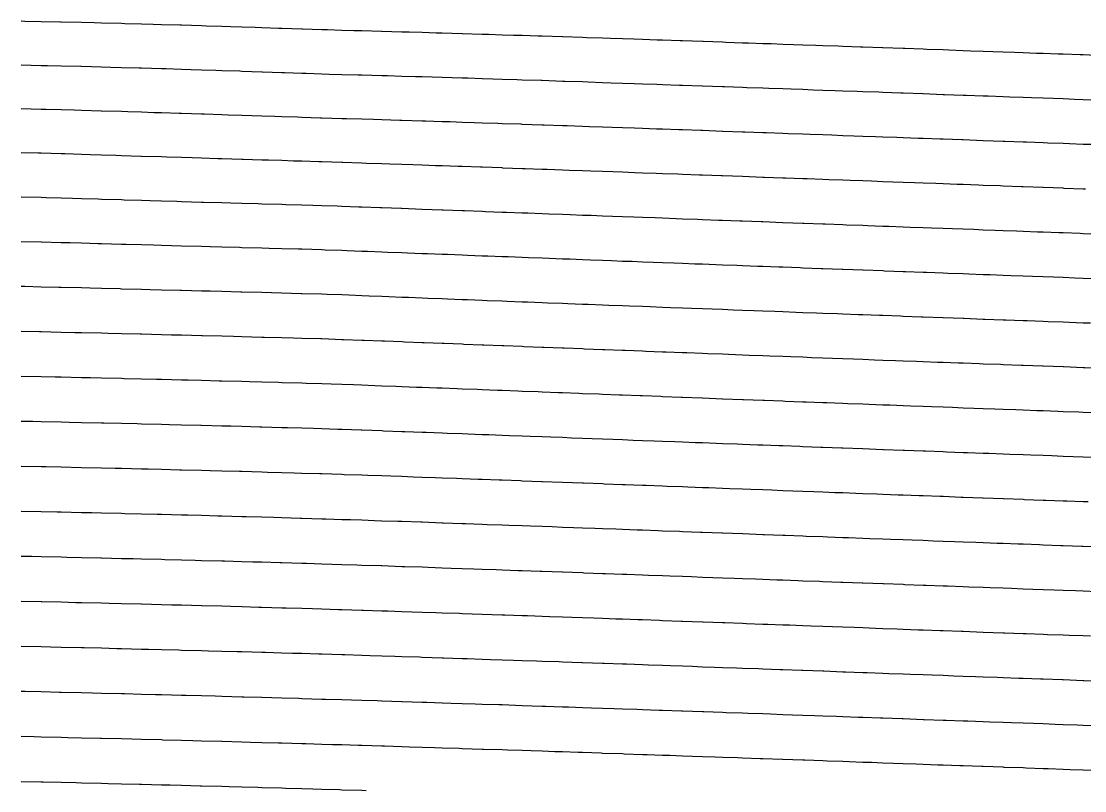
# Model space of a CAD drawing. Header units: metres. Extents: x 228 to 3387, y 40 to 163.
# Drawn here: x 228 to 395.8, y 40 to 161.4 of the extents above; entities that cross this region are included whole.
import ezdxf

# ---------------------------------------------------------------- set-up
doc = ezdxf.new("R2010")
doc.units = ezdxf.units.M
for name, color, linetype in [('Contour_Level_10', 7, 'Continuous'), ('Contour_Level_11', 7, 'Continuous'), ('Contour_Level_12', 7, 'Continuous'), ('Contour_Level_13', 7, 'Continuous'), ('Contour_Level_14', 7, 'Continuous'), ('Contour_Level_15', 7, 'Continuous'), ('Contour_Level_16', 7, 'Continuous'), ('Contour_Level_17', 7, 'Continuous'), ('Contour_Level_18', 7, 'Continuous'), ('Contour_Level_19', 7, 'Continuous'), ('Contour_Level_20', 7, 'Continuous'), ('Contour_Level_21', 7, 'Continuous'), ('Contour_Level_22', 7, 'Continuous'), ('Contour_Level_23', 7, 'Continuous'), ('Contour_Level_24', 7, 'Continuous'), ('Contour_Level_25', 7, 'Continuous'), ('Contour_Level_8', 7, 'Continuous'), ('Contour_Level_9', 7, 'Continuous')]:
    doc.layers.add(name, color=color, linetype=linetype)

msp = doc.modelspace()

# ---------------------------------------------------------------- linework, layer by layer
at = {"layer": 'Contour_Level_10'}
msp.add_lwpolyline([(396.75, 141.95), (395.57, 141.99), (393.37, 142.07), (392.41, 142.1), (389.98, 142.19), (389.25, 142.22), (386.59, 142.32), (386.09, 142.33), (383.19, 142.44), (382.93, 142.45), (379.79, 142.56), (379.76, 142.56), (376.6, 142.68), (376.39, 142.68), (373.44, 142.79), (372.99, 142.81), (370.28, 142.91), (369.58, 142.93), (367.12, 143.02), (366.17, 143.05), (363.96, 143.13), (362.76, 143.18), (360.79, 143.25), (359.34, 143.3), (357.63, 143.36), (355.91, 143.42), (354.47, 143.48), (352.48, 143.55), (351.31, 143.59), (349.04, 143.67), (348.15, 143.7), (345.6, 143.79), (344.99, 143.81), (342.15, 143.92), (341.82, 143.93), (338.69, 144.04), (338.66, 144.04), (335.5, 144.15), (335.22, 144.16), (332.34, 144.26), (331.75, 144.29), (329.18, 144.38), (328.25, 144.41), (326.01, 144.49), (324.75, 144.53), (322.85, 144.6), (321.22, 144.65), (319.69, 144.71), (317.68, 144.78), (316.53, 144.82), (314.11, 144.9), (313.37, 144.93), (310.52, 145.02), (310.21, 145.03), (307.04, 145.14), (306.89, 145.15), (303.88, 145.25), (303.21, 145.27), (300.72, 145.35), (299.47, 145.39), (297.56, 145.46), (295.66, 145.52), (294.4, 145.56), (291.77, 145.64), (291.24, 145.66), (288.07, 145.75), (287.75, 145.76), (284.91, 145.85), (283.58, 145.89), (281.75, 145.94), (279.31, 146.01), (278.59, 146.03), (275.43, 146.13), (275.23, 146.13), (272.26, 146.23), (271.59, 146.26), (269.1, 146.34), (268.02, 146.38), (265.94, 146.45), (264.39, 146.5), (262.78, 146.56), (260.67, 146.62), (259.62, 146.66), (256.85, 146.75), (256.46, 146.76), (253.29, 146.86), (252.93, 146.87), (250.13, 146.96), (248.92, 146.99), (246.97, 147.05), (244.82, 147.12), (243.81, 147.15), (240.65, 147.24), (240.63, 147.24), (237.49, 147.33), (236.32, 147.36), (234.32, 147.42), (231.87, 147.49), (231.16, 147.51), (228, 147.59)], dxfattribs=at)
at = {"layer": 'Contour_Level_11'}
msp.add_lwpolyline([(395.91, 134.93), (395.57, 134.94), (392.54, 135.05), (392.41, 135.06), (389.25, 135.17), (389.17, 135.17), (386.09, 135.29), (385.8, 135.3), (382.93, 135.4), (382.43, 135.42), (379.76, 135.52), (379.05, 135.54), (376.6, 135.63), (375.68, 135.67), (373.44, 135.75), (372.3, 135.79), (370.28, 135.86), (368.92, 135.91), (367.12, 135.98), (365.54, 136.04), (363.96, 136.09), (362.16, 136.16), (360.79, 136.21), (358.77, 136.28), (357.63, 136.32), (355.39, 136.41), (354.47, 136.44), (352, 136.53), (351.31, 136.55), (348.6, 136.65), (348.15, 136.67), (345.21, 136.77), (344.99, 136.78), (341.82, 136.9), (341.81, 136.9), (338.66, 137.01), (338.41, 137.02), (335.5, 137.13), (335, 137.14), (332.34, 137.24), (331.59, 137.27), (329.18, 137.35), (328.17, 137.39), (326.01, 137.47), (324.75, 137.51), (322.85, 137.58), (321.31, 137.64), (319.69, 137.69), (317.88, 137.76), (316.53, 137.81), (314.43, 137.88), (313.37, 137.92), (310.96, 138.01), (310.21, 138.03), (307.49, 138.13), (307.04, 138.14), (304, 138.25), (303.88, 138.26), (300.72, 138.37), (300.48, 138.38), (297.56, 138.48), (296.94, 138.5), (294.4, 138.59), (293.37, 138.62), (291.24, 138.69), (289.77, 138.74), (288.07, 138.8), (286.13, 138.87), (284.91, 138.91), (282.45, 138.99), (281.75, 139.01), (278.74, 139.11), (278.59, 139.12), (275.43, 139.22), (274.93, 139.24), (272.26, 139.32), (270.96, 139.36), (269.1, 139.42), (266.99, 139.48), (265.94, 139.52), (263.01, 139.61), (262.78, 139.61), (259.62, 139.71), (259.01, 139.73), (256.46, 139.81), (254.99, 139.85), (253.29, 139.9), (250.96, 139.98), (250.13, 140), (246.97, 140.1), (246.94, 140.1), (243.81, 140.19), (242.92, 140.22), (240.65, 140.29), (238.91, 140.35), (237.49, 140.39), (234.89, 140.47), (234.32, 140.49), (231.16, 140.58), (230.74, 140.59), (228, 140.66)], dxfattribs=at)
at = {"layer": 'Contour_Level_12'}
msp.add_lwpolyline([(398.41, 127.79), (395.57, 127.89), (395.06, 127.91), (392.41, 128.01), (391.71, 128.03), (389.25, 128.12), (388.36, 128.16), (386.09, 128.24), (385.01, 128.28), (382.93, 128.36), (381.65, 128.4), (379.76, 128.47), (378.3, 128.53), (376.6, 128.59), (374.95, 128.65), (373.44, 128.7), (371.59, 128.77), (370.28, 128.82), (368.24, 128.89), (367.12, 128.94), (364.88, 129.02), (363.96, 129.05), (361.53, 129.14), (360.79, 129.17), (358.17, 129.26), (357.63, 129.28), (354.82, 129.39), (354.47, 129.4), (351.47, 129.51), (351.31, 129.52), (348.15, 129.63), (348.11, 129.63), (344.99, 129.75), (344.76, 129.76), (341.82, 129.86), (341.4, 129.88), (338.66, 129.98), (338.05, 130), (335.5, 130.1), (334.69, 130.13), (332.34, 130.21), (331.34, 130.25), (329.18, 130.33), (327.99, 130.37), (326.01, 130.44), (324.64, 130.5), (322.85, 130.56), (321.29, 130.62), (319.69, 130.68), (317.94, 130.74), (316.53, 130.79), (314.6, 130.86), (313.37, 130.91), (311.25, 130.99), (310.21, 131.03), (307.91, 131.11), (307.04, 131.14), (304.58, 131.23), (303.88, 131.26), (301.24, 131.36), (300.72, 131.38), (297.91, 131.48), (297.56, 131.49), (294.59, 131.6), (294.4, 131.61), (291.27, 131.73), (291.24, 131.73), (288.07, 131.85), (287.95, 131.85), (284.91, 131.96), (284.63, 131.97), (281.75, 132.08), (281.27, 132.1), (278.59, 132.19), (277.82, 132.22), (275.43, 132.3), (274, 132.34), (272.26, 132.39), (269.75, 132.47), (269.1, 132.48), (265.94, 132.57), (265.39, 132.59), (262.78, 132.66), (261.04, 132.71), (259.62, 132.75), (256.75, 132.83), (256.46, 132.84), (253.29, 132.94), (252.52, 132.96), (250.13, 133.03), (248.34, 133.08), (246.97, 133.12), (244.22, 133.2), (243.81, 133.22), (240.65, 133.31), (240.14, 133.33), (237.49, 133.41), (236.08, 133.45), (234.32, 133.5), (231.93, 133.57), (231.16, 133.6), (228, 133.68)], dxfattribs=at)
at = {"layer": 'Contour_Level_13'}
msp.add_lwpolyline([(397.55, 120.77), (395.57, 120.84), (394.21, 120.89), (392.41, 120.96), (390.87, 121.02), (389.25, 121.07), (387.53, 121.14), (386.09, 121.19), (384.2, 121.26), (382.93, 121.31), (380.86, 121.38), (379.76, 121.42), (377.52, 121.51), (376.6, 121.54), (374.19, 121.63), (373.44, 121.66), (370.85, 121.75), (370.28, 121.77), (367.52, 121.88), (367.12, 121.89), (364.18, 122), (363.96, 122.01), (360.85, 122.12), (360.79, 122.13), (357.63, 122.24), (357.52, 122.25), (354.47, 122.36), (354.19, 122.37), (351.31, 122.48), (350.87, 122.49), (348.15, 122.59), (347.54, 122.62), (344.99, 122.71), (344.22, 122.74), (341.82, 122.83), (340.91, 122.86), (338.66, 122.95), (337.59, 122.98), (335.5, 123.06), (334.28, 123.11), (332.34, 123.18), (330.98, 123.23), (329.18, 123.3), (327.68, 123.35), (326.01, 123.42), (324.39, 123.48), (322.85, 123.53), (321.1, 123.6), (319.69, 123.65), (317.82, 123.72), (316.53, 123.77), (314.56, 123.85), (313.37, 123.89), (311.3, 123.97), (310.21, 124.01), (308.05, 124.09), (307.04, 124.13), (304.82, 124.22), (303.88, 124.25), (301.61, 124.34), (300.72, 124.37), (298.41, 124.46), (297.56, 124.5), (295.23, 124.59), (294.4, 124.62), (292.07, 124.71), (291.24, 124.74), (288.93, 124.83), (288.07, 124.87), (285.79, 124.95), (284.91, 124.99), (282.63, 125.08), (281.75, 125.11), (279.42, 125.2), (278.59, 125.23), (275.95, 125.32), (275.43, 125.34), (272.26, 125.43), (271.74, 125.45), (269.1, 125.52), (267.11, 125.57), (265.94, 125.6), (262.78, 125.68), (262.44, 125.69), (259.62, 125.77), (257.83, 125.82), (256.46, 125.85), (253.3, 125.94), (253.29, 125.94), (250.13, 126.03), (248.86, 126.06), (246.97, 126.12), (244.48, 126.19), (243.81, 126.21), (240.65, 126.29), (240.13, 126.31), (237.49, 126.38), (235.74, 126.43), (234.32, 126.47), (231.19, 126.56), (231.16, 126.56), (228, 126.63)], dxfattribs=at)
at = {"layer": 'Contour_Level_14'}
msp.add_lwpolyline([(396.68, 113.75), (395.57, 113.79), (393.35, 113.87), (392.41, 113.91), (390.02, 114), (389.25, 114.03), (386.69, 114.12), (386.09, 114.14), (383.36, 114.24), (382.93, 114.26), (380.03, 114.37), (379.76, 114.38), (376.71, 114.49), (376.6, 114.49), (373.44, 114.61), (373.39, 114.61), (370.28, 114.73), (370.06, 114.74), (367.12, 114.85), (366.74, 114.86), (363.96, 114.96), (363.43, 114.98), (360.79, 115.08), (360.11, 115.11), (357.63, 115.2), (356.8, 115.23), (354.47, 115.31), (353.49, 115.35), (351.31, 115.43), (350.19, 115.47), (348.15, 115.55), (346.89, 115.6), (344.99, 115.67), (343.59, 115.72), (341.82, 115.79), (340.3, 115.84), (338.66, 115.91), (337.01, 115.97), (335.5, 116.02), (333.73, 116.09), (332.34, 116.14), (330.46, 116.21), (329.18, 116.26), (327.2, 116.34), (326.01, 116.38), (323.94, 116.46), (322.85, 116.5), (320.7, 116.58), (319.69, 116.62), (317.47, 116.71), (316.53, 116.74), (314.25, 116.83), (313.37, 116.86), (311.04, 116.95), (310.21, 116.98), (307.85, 117.08), (307.04, 117.11), (304.68, 117.2), (303.88, 117.23), (301.52, 117.32), (300.72, 117.35), (298.39, 117.44), (297.56, 117.48), (295.27, 117.57), (294.4, 117.6), (292.17, 117.69), (291.24, 117.73), (289.08, 117.81), (288.07, 117.85), (285.99, 117.94), (284.91, 117.98), (282.88, 118.06), (281.75, 118.1), (279.69, 118.18), (278.59, 118.23), (276.26, 118.31), (275.43, 118.34), (272.26, 118.43), (272.15, 118.43), (269.1, 118.51), (267.46, 118.55), (265.94, 118.59), (262.78, 118.67), (262.65, 118.68), (259.62, 118.75), (257.83, 118.8), (256.46, 118.83), (253.29, 118.92), (253.06, 118.92), (250.13, 119), (248.34, 119.05), (246.97, 119.08), (243.81, 119.16), (243.63, 119.17), (240.65, 119.25), (238.86, 119.29), (237.49, 119.33), (234.32, 119.41), (233.93, 119.41), (231.16, 119.48), (228.58, 119.54), (228, 119.55)], dxfattribs=at)
at = {"layer": 'Contour_Level_15'}
msp.add_lwpolyline([(398.74, 106.62), (395.79, 106.73), (395.57, 106.74), (392.46, 106.86), (392.41, 106.86), (389.25, 106.97), (389.14, 106.98), (386.09, 107.09), (385.82, 107.1), (382.93, 107.21), (382.49, 107.23), (379.76, 107.33), (379.17, 107.35), (376.6, 107.44), (375.86, 107.47), (373.44, 107.56), (372.54, 107.59), (370.28, 107.68), (369.23, 107.72), (367.12, 107.8), (365.91, 107.84), (363.96, 107.91), (362.61, 107.96), (360.79, 108.03), (359.3, 108.09), (357.63, 108.15), (356, 108.21), (354.47, 108.27), (352.7, 108.33), (351.31, 108.39), (349.41, 108.46), (348.15, 108.5), (346.12, 108.58), (344.99, 108.62), (342.84, 108.7), (341.82, 108.74), (339.56, 108.83), (338.66, 108.86), (336.29, 108.95), (335.5, 108.98), (333.03, 109.07), (332.34, 109.1), (329.77, 109.2), (329.18, 109.22), (326.53, 109.32), (326.01, 109.34), (323.29, 109.44), (322.85, 109.46), (320.06, 109.56), (319.69, 109.58), (316.85, 109.69), (316.53, 109.7), (313.65, 109.81), (313.37, 109.82), (310.46, 109.93), (310.21, 109.94), (307.28, 110.06), (307.04, 110.07), (304.12, 110.18), (303.88, 110.19), (300.97, 110.3), (300.72, 110.31), (297.83, 110.43), (297.56, 110.44), (294.7, 110.55), (294.4, 110.56), (291.58, 110.67), (291.24, 110.69), (288.45, 110.8), (288.07, 110.81), (285.31, 110.92), (284.91, 110.93), (282.12, 111.04), (281.75, 111.06), (278.84, 111.17), (278.59, 111.17), (275.43, 111.28), (275.25, 111.29), (272.26, 111.38), (270.95, 111.41), (269.1, 111.46), (266.31, 111.53), (265.94, 111.54), (262.78, 111.62), (261.49, 111.66), (259.62, 111.7), (256.6, 111.78), (256.46, 111.78), (253.29, 111.86), (251.69, 111.9), (250.13, 111.94), (246.97, 112.02), (246.74, 112.03), (243.81, 112.1), (241.69, 112.15), (240.65, 112.18), (237.49, 112.25), (236.46, 112.27), (234.32, 112.32), (231.16, 112.39), (230.89, 112.4), (228, 112.46)], dxfattribs=at)
at = {"layer": 'Contour_Level_16'}
msp.add_lwpolyline([(398.21, 99.59), (395.57, 99.69), (394.88, 99.71), (392.41, 99.81), (391.56, 99.84), (389.25, 99.92), (388.23, 99.96), (386.09, 100.04), (384.91, 100.08), (382.93, 100.16), (381.59, 100.21), (379.76, 100.27), (378.27, 100.33), (376.6, 100.39), (374.95, 100.45), (373.44, 100.51), (371.64, 100.58), (370.28, 100.63), (368.33, 100.7), (367.12, 100.74), (365.02, 100.82), (363.96, 100.86), (361.71, 100.95), (360.79, 100.98), (358.41, 101.07), (357.63, 101.1), (355.11, 101.19), (354.47, 101.22), (351.82, 101.32), (351.31, 101.33), (348.53, 101.44), (348.15, 101.45), (345.24, 101.56), (344.99, 101.57), (341.96, 101.68), (341.82, 101.69), (338.69, 101.81), (338.66, 101.81), (335.5, 101.93), (335.42, 101.93), (332.34, 102.05), (332.16, 102.05), (329.18, 102.17), (328.9, 102.18), (326.01, 102.29), (325.65, 102.3), (322.85, 102.41), (322.41, 102.42), (319.69, 102.53), (319.18, 102.55), (316.53, 102.65), (315.96, 102.67), (313.37, 102.77), (312.74, 102.79), (310.21, 102.89), (309.54, 102.92), (307.04, 103.01), (306.34, 103.04), (303.88, 103.13), (303.14, 103.16), (300.72, 103.26), (299.95, 103.29), (297.56, 103.38), (296.76, 103.41), (294.4, 103.5), (293.56, 103.53), (291.24, 103.62), (290.34, 103.65), (288.07, 103.74), (287.1, 103.78), (284.91, 103.86), (283.81, 103.9), (281.75, 103.98), (280.43, 104.02), (278.59, 104.09), (276.88, 104.15), (275.43, 104.2), (272.94, 104.27), (272.26, 104.29), (269.1, 104.38), (268.61, 104.39), (265.94, 104.47), (264.01, 104.52), (262.78, 104.55), (259.62, 104.63), (259.25, 104.64), (256.46, 104.71), (254.35, 104.76), (253.29, 104.79), (250.13, 104.87), (249.34, 104.89), (246.97, 104.94), (244.21, 105.01), (243.81, 105.02), (240.65, 105.09), (238.9, 105.13), (237.49, 105.16), (234.32, 105.23), (233.35, 105.26), (231.16, 105.3), (228, 105.37)], dxfattribs=at)
at = {"layer": 'Contour_Level_17'}
msp.add_lwpolyline([(397.28, 92.57), (395.57, 92.64), (393.95, 92.7), (392.41, 92.75), (390.62, 92.82), (389.25, 92.87), (387.29, 92.94), (386.09, 92.99), (383.96, 93.07), (382.93, 93.1), (380.64, 93.19), (379.76, 93.22), (377.32, 93.31), (376.6, 93.34), (374, 93.44), (373.44, 93.46), (370.68, 93.56), (370.28, 93.57), (367.36, 93.68), (367.12, 93.69), (364.05, 93.8), (363.96, 93.81), (360.79, 93.93), (360.74, 93.93), (357.63, 94.04), (357.43, 94.05), (354.47, 94.16), (354.13, 94.17), (351.31, 94.28), (350.83, 94.3), (348.15, 94.4), (347.53, 94.42), (344.99, 94.52), (344.24, 94.54), (341.82, 94.63), (340.95, 94.67), (338.66, 94.75), (337.66, 94.79), (335.5, 94.87), (334.39, 94.91), (332.34, 94.99), (331.11, 95.04), (329.18, 95.11), (327.84, 95.16), (326.01, 95.23), (324.57, 95.28), (322.85, 95.35), (321.31, 95.41), (319.69, 95.47), (318.06, 95.53), (316.53, 95.59), (314.8, 95.65), (313.37, 95.71), (311.55, 95.77), (310.21, 95.83), (308.29, 95.9), (307.04, 95.95), (305.04, 96.02), (303.88, 96.06), (301.78, 96.14), (300.72, 96.18), (298.51, 96.27), (297.56, 96.3), (295.22, 96.39), (294.4, 96.42), (291.9, 96.51), (291.24, 96.54), (288.54, 96.64), (288.07, 96.65), (285.13, 96.76), (284.91, 96.77), (281.75, 96.88), (281.62, 96.88), (278.59, 96.99), (277.96, 97.01), (275.43, 97.09), (274.1, 97.13), (272.26, 97.19), (270, 97.25), (269.1, 97.28), (265.94, 97.37), (265.65, 97.38), (262.78, 97.45), (261.07, 97.5), (259.62, 97.54), (256.46, 97.62), (256.32, 97.62), (253.29, 97.7), (251.39, 97.74), (250.13, 97.78), (246.97, 97.85), (246.31, 97.87), (243.81, 97.93), (241.05, 97.99), (240.65, 98), (237.49, 98.07), (235.57, 98.11), (234.32, 98.14), (231.16, 98.21), (229.85, 98.24), (228, 98.28)], dxfattribs=at)
at = {"layer": 'Contour_Level_18'}
msp.add_lwpolyline([(396.33, 85.56), (395.57, 85.58), (392.99, 85.68), (392.41, 85.7), (389.65, 85.8), (389.25, 85.82), (386.31, 85.92), (386.09, 85.93), (382.98, 86.05), (382.93, 86.05), (379.76, 86.17), (379.64, 86.17), (376.6, 86.28), (376.31, 86.29), (373.44, 86.4), (372.98, 86.42), (370.28, 86.52), (369.65, 86.54), (367.12, 86.63), (366.33, 86.66), (363.96, 86.75), (363, 86.79), (360.79, 86.87), (359.68, 86.91), (357.63, 86.99), (356.36, 87.03), (354.47, 87.1), (353.04, 87.16), (351.31, 87.22), (349.73, 87.28), (348.15, 87.34), (346.42, 87.4), (344.99, 87.46), (343.11, 87.53), (341.82, 87.57), (339.8, 87.65), (338.66, 87.69), (336.5, 87.77), (335.5, 87.81), (333.19, 87.89), (332.34, 87.93), (329.89, 88.02), (329.18, 88.04), (326.59, 88.14), (326.01, 88.16), (323.29, 88.26), (322.85, 88.28), (319.99, 88.39), (319.69, 88.4), (316.69, 88.51), (316.53, 88.52), (313.39, 88.63), (313.37, 88.63), (310.21, 88.75), (310.08, 88.76), (307.04, 88.87), (306.76, 88.88), (303.88, 88.99), (303.42, 89), (300.72, 89.1), (300.07, 89.13), (297.56, 89.22), (296.69, 89.25), (294.4, 89.33), (293.28, 89.37), (291.24, 89.45), (289.82, 89.5), (288.07, 89.56), (286.3, 89.62), (284.91, 89.67), (282.69, 89.74), (281.75, 89.77), (278.97, 89.86), (278.59, 89.88), (275.43, 89.98), (275.11, 89.99), (272.26, 90.08), (271.06, 90.11), (269.1, 90.17), (266.84, 90.23), (265.94, 90.26), (262.78, 90.35), (262.42, 90.36), (259.62, 90.43), (257.79, 90.48), (256.46, 90.52), (253.29, 90.6), (253, 90.6), (250.13, 90.68), (248.01, 90.73), (246.97, 90.75), (243.81, 90.83), (242.84, 90.85), (240.65, 90.9), (237.49, 90.97), (237.48, 90.97), (234.32, 91.04), (231.88, 91.1), (231.16, 91.11), (228, 91.18)], dxfattribs=at)
at = {"layer": 'Contour_Level_19'}
msp.add_lwpolyline([(398.71, 78.41), (395.57, 78.53), (395.35, 78.54), (392.41, 78.65), (392, 78.66), (389.25, 78.76), (388.65, 78.78), (386.09, 78.88), (385.3, 78.91), (382.93, 78.99), (381.95, 79.03), (379.76, 79.11), (378.6, 79.15), (376.6, 79.23), (375.25, 79.28), (373.44, 79.34), (371.91, 79.4), (370.28, 79.46), (368.56, 79.52), (367.12, 79.58), (365.22, 79.65), (363.96, 79.69), (361.88, 79.77), (360.79, 79.81), (358.54, 79.89), (357.63, 79.93), (355.2, 80.02), (354.47, 80.04), (351.86, 80.14), (351.31, 80.16), (348.52, 80.26), (348.15, 80.28), (345.19, 80.38), (344.99, 80.39), (341.85, 80.51), (341.82, 80.51), (338.66, 80.63), (338.52, 80.63), (335.5, 80.74), (335.18, 80.75), (332.34, 80.86), (331.85, 80.88), (329.18, 80.98), (328.51, 81), (326.01, 81.09), (325.17, 81.12), (322.85, 81.21), (321.82, 81.25), (319.69, 81.32), (318.47, 81.37), (316.53, 81.44), (315.11, 81.49), (313.37, 81.56), (311.74, 81.62), (310.21, 81.67), (308.36, 81.74), (307.04, 81.79), (304.95, 81.86), (303.88, 81.9), (301.53, 81.98), (300.72, 82.01), (298.07, 82.11), (297.56, 82.13), (294.58, 82.23), (294.4, 82.24), (291.24, 82.35), (291.04, 82.35), (288.07, 82.46), (287.43, 82.48), (284.91, 82.56), (283.74, 82.6), (281.75, 82.67), (279.96, 82.72), (278.59, 82.77), (276.07, 82.85), (275.43, 82.87), (272.26, 82.96), (272.05, 82.97), (269.1, 83.06), (267.86, 83.09), (265.94, 83.15), (263.51, 83.22), (262.78, 83.24), (259.62, 83.32), (258.99, 83.34), (256.46, 83.41), (254.3, 83.46), (253.29, 83.49), (250.13, 83.57), (249.42, 83.59), (246.97, 83.65), (244.36, 83.71), (243.81, 83.72), (240.65, 83.8), (239.11, 83.83), (237.49, 83.87), (234.32, 83.94), (233.65, 83.95), (231.16, 84.01), (228, 84.08)], dxfattribs=at)
at = {"layer": 'Contour_Level_20'}
msp.add_lwpolyline([(397.72, 71.4), (395.57, 71.47), (394.34, 71.52), (392.41, 71.59), (390.97, 71.64), (389.25, 71.71), (387.61, 71.77), (386.09, 71.82), (384.24, 71.89), (382.93, 71.94), (380.87, 72.01), (379.76, 72.05), (377.5, 72.14), (376.6, 72.17), (374.14, 72.26), (373.44, 72.28), (370.77, 72.38), (370.28, 72.4), (367.41, 72.5), (367.12, 72.52), (364.04, 72.63), (363.96, 72.63), (360.79, 72.75), (360.68, 72.75), (357.63, 72.86), (357.31, 72.87), (354.47, 72.98), (353.95, 73), (351.31, 73.09), (350.58, 73.12), (348.15, 73.21), (347.22, 73.24), (344.99, 73.32), (343.85, 73.37), (341.82, 73.44), (340.48, 73.49), (338.66, 73.56), (337.11, 73.61), (335.5, 73.67), (333.73, 73.74), (332.34, 73.79), (330.35, 73.86), (329.18, 73.9), (326.97, 73.98), (326.01, 74.02), (323.57, 74.11), (322.85, 74.13), (320.17, 74.23), (319.69, 74.25), (316.76, 74.35), (316.53, 74.36), (313.37, 74.47), (313.33, 74.47), (310.21, 74.59), (309.89, 74.6), (307.04, 74.7), (306.42, 74.72), (303.88, 74.81), (302.92, 74.84), (300.72, 74.92), (299.4, 74.97), (297.56, 75.03), (295.83, 75.09), (294.4, 75.14), (292.22, 75.21), (291.24, 75.25), (288.54, 75.34), (288.07, 75.35), (284.91, 75.46), (284.8, 75.46), (281.75, 75.56), (280.97, 75.58), (278.59, 75.66), (277.04, 75.71), (275.43, 75.76), (273, 75.83), (272.26, 75.85), (269.1, 75.94), (268.83, 75.95), (265.94, 76.04), (264.52, 76.08), (262.78, 76.12), (260.06, 76.2), (259.62, 76.21), (256.46, 76.29), (255.44, 76.32), (253.29, 76.38), (250.65, 76.44), (250.13, 76.46), (246.97, 76.54), (245.68, 76.57), (243.81, 76.61), (240.65, 76.69), (240.55, 76.69), (237.49, 76.76), (235.21, 76.81), (234.32, 76.83), (231.16, 76.9), (229.67, 76.94), (228, 76.97)], dxfattribs=at)
at = {"layer": 'Contour_Level_21'}
msp.add_lwpolyline([(396.7, 64.38), (395.57, 64.42), (393.31, 64.5), (392.41, 64.53), (389.92, 64.62), (389.25, 64.65), (386.53, 64.75), (386.09, 64.76), (383.14, 64.87), (382.93, 64.88), (379.76, 64.99), (379.75, 64.99), (376.6, 65.11), (376.36, 65.12), (373.44, 65.22), (372.97, 65.24), (370.28, 65.34), (369.57, 65.36), (367.12, 65.45), (366.18, 65.49), (363.96, 65.57), (362.79, 65.61), (360.79, 65.68), (359.4, 65.73), (357.63, 65.8), (356, 65.86), (354.47, 65.91), (352.61, 65.98), (351.31, 66.03), (349.21, 66.1), (348.15, 66.14), (345.81, 66.23), (344.99, 66.25), (342.4, 66.35), (341.82, 66.37), (338.99, 66.47), (338.66, 66.48), (335.58, 66.59), (335.5, 66.6), (332.34, 66.71), (332.15, 66.72), (329.18, 66.82), (328.72, 66.84), (326.01, 66.94), (325.28, 66.96), (322.85, 67.05), (321.83, 67.09), (319.69, 67.16), (318.36, 67.21), (316.53, 67.28), (314.88, 67.33), (313.37, 67.39), (311.38, 67.46), (310.21, 67.5), (307.85, 67.58), (307.04, 67.61), (304.3, 67.7), (303.88, 67.72), (300.72, 67.83), (300.71, 67.83), (297.56, 67.93), (297.08, 67.95), (294.4, 68.04), (293.4, 68.07), (291.24, 68.14), (289.66, 68.2), (288.07, 68.25), (285.86, 68.32), (284.91, 68.35), (281.99, 68.44), (281.75, 68.45), (278.59, 68.55), (278.03, 68.56), (275.43, 68.64), (273.96, 68.69), (272.26, 68.74), (269.79, 68.81), (269.1, 68.83), (265.94, 68.92), (265.5, 68.93), (262.78, 69.01), (261.07, 69.06), (259.62, 69.1), (256.51, 69.18), (256.46, 69.18), (253.29, 69.26), (251.78, 69.3), (250.13, 69.35), (246.97, 69.42), (246.9, 69.43), (243.81, 69.5), (241.85, 69.55), (240.65, 69.58), (237.49, 69.65), (236.62, 69.67), (234.32, 69.73), (231.22, 69.8), (231.16, 69.8), (228, 69.87)], dxfattribs=at)
at = {"layer": 'Contour_Level_22'}
msp.add_lwpolyline([(398.74, 57.25), (395.65, 57.36), (395.57, 57.36), (392.41, 57.48), (392.24, 57.48), (389.25, 57.59), (388.82, 57.61), (386.09, 57.71), (385.41, 57.73), (382.93, 57.82), (381.99, 57.85), (379.76, 57.93), (378.58, 57.98), (376.6, 58.05), (375.16, 58.1), (373.44, 58.16), (371.74, 58.22), (370.28, 58.27), (368.32, 58.35), (367.12, 58.39), (364.9, 58.47), (363.96, 58.5), (361.47, 58.59), (360.79, 58.62), (358.05, 58.71), (357.63, 58.73), (354.62, 58.84), (354.47, 58.84), (351.31, 58.96), (351.18, 58.96), (348.15, 59.07), (347.75, 59.08), (344.99, 59.18), (344.3, 59.21), (341.82, 59.3), (340.85, 59.33), (338.66, 59.41), (337.4, 59.45), (335.5, 59.52), (333.93, 59.58), (332.34, 59.63), (330.46, 59.7), (329.18, 59.75), (326.97, 59.82), (326.01, 59.86), (323.47, 59.95), (322.85, 59.97), (319.95, 60.07), (319.69, 60.08), (316.53, 60.19), (316.42, 60.19), (313.37, 60.3), (312.86, 60.32), (310.21, 60.41), (309.28, 60.44), (307.04, 60.51), (305.66, 60.56), (303.88, 60.62), (302.02, 60.68), (300.72, 60.73), (298.33, 60.81), (297.56, 60.83), (294.6, 60.93), (294.4, 60.94), (291.24, 61.04), (290.81, 61.05), (288.07, 61.14), (286.96, 61.18), (284.91, 61.24), (283.04, 61.3), (281.75, 61.34), (279.05, 61.42), (278.59, 61.44), (275.43, 61.53), (274.97, 61.55), (272.26, 61.63), (270.78, 61.67), (269.1, 61.72), (266.49, 61.79), (265.94, 61.81), (262.78, 61.9), (262.08, 61.92), (259.62, 61.98), (257.54, 62.04), (256.46, 62.07), (253.29, 62.15), (252.87, 62.16), (250.13, 62.23), (248.05, 62.29), (246.97, 62.31), (243.81, 62.39), (243.08, 62.41), (240.65, 62.47), (237.95, 62.53), (237.49, 62.54), (234.32, 62.62), (232.64, 62.65), (231.16, 62.69), (228, 62.76)], dxfattribs=at)
at = {"layer": 'Contour_Level_23'}
msp.add_lwpolyline([(398.02, 50.22), (395.57, 50.31), (394.58, 50.34), (392.41, 50.42), (391.14, 50.47), (389.25, 50.53), (387.7, 50.59), (386.09, 50.65), (384.25, 50.71), (382.93, 50.76), (380.81, 50.83), (379.76, 50.87), (377.36, 50.96), (376.6, 50.99), (373.91, 51.08), (373.44, 51.1), (370.46, 51.2), (370.28, 51.21), (367.12, 51.32), (367.01, 51.33), (363.96, 51.44), (363.55, 51.45), (360.79, 51.55), (360.09, 51.57), (357.63, 51.66), (356.63, 51.7), (354.47, 51.77), (353.16, 51.82), (351.31, 51.89), (349.68, 51.94), (348.15, 52), (346.2, 52.07), (344.99, 52.11), (342.71, 52.19), (341.82, 52.22), (339.21, 52.31), (338.66, 52.33), (335.71, 52.44), (335.5, 52.44), (332.34, 52.55), (332.19, 52.56), (329.18, 52.66), (328.65, 52.68), (326.01, 52.77), (325.1, 52.8), (322.85, 52.88), (321.54, 52.93), (319.69, 52.99), (317.95, 53.05), (316.53, 53.1), (314.35, 53.17), (313.37, 53.21), (310.71, 53.3), (310.21, 53.31), (307.05, 53.42), (307.04, 53.42), (303.88, 53.53), (303.35, 53.54), (300.72, 53.63), (299.61, 53.67), (297.56, 53.73), (295.82, 53.79), (294.4, 53.84), (291.99, 53.91), (291.24, 53.94), (288.1, 54.04), (288.07, 54.04), (284.91, 54.14), (284.14, 54.16), (281.75, 54.23), (280.11, 54.28), (278.59, 54.33), (276.01, 54.41), (275.43, 54.42), (272.26, 54.52), (271.81, 54.53), (269.1, 54.61), (267.51, 54.65), (265.94, 54.7), (263.12, 54.77), (262.78, 54.78), (259.62, 54.87), (258.6, 54.9), (256.46, 54.96), (253.96, 55.02), (253.29, 55.04), (250.13, 55.12), (249.19, 55.14), (246.97, 55.2), (244.28, 55.27), (243.81, 55.28), (240.65, 55.36), (239.22, 55.39), (237.49, 55.43), (234.32, 55.51), (234.01, 55.51), (231.16, 55.58), (228.63, 55.64), (228, 55.65)], dxfattribs=at)
at = {"layer": 'Contour_Level_24'}
msp.add_lwpolyline([(396.96, 43.2), (395.57, 43.25), (393.48, 43.32), (392.41, 43.36), (390.01, 43.45), (389.25, 43.47), (386.54, 43.57), (386.09, 43.59), (383.06, 43.69), (382.93, 43.7), (379.76, 43.81), (379.58, 43.82), (376.6, 43.92), (376.1, 43.94), (373.44, 44.03), (372.62, 44.06), (370.28, 44.15), (369.13, 44.19), (367.12, 44.26), (365.64, 44.31), (363.96, 44.37), (362.15, 44.43), (360.79, 44.48), (358.65, 44.56), (357.63, 44.59), (355.14, 44.68), (354.47, 44.7), (351.63, 44.8), (351.31, 44.81), (348.15, 44.92), (348.11, 44.92), (344.99, 45.03), (344.58, 45.05), (341.82, 45.14), (341.04, 45.17), (338.66, 45.25), (337.49, 45.29), (335.5, 45.36), (333.92, 45.42), (332.34, 45.47), (330.35, 45.54), (329.18, 45.58), (326.75, 45.66), (326.01, 45.69), (323.14, 45.79), (322.85, 45.8), (319.69, 45.9), (319.51, 45.91), (316.53, 46.01), (315.85, 46.03), (313.37, 46.12), (312.17, 46.16), (310.21, 46.22), (308.45, 46.28), (307.04, 46.33), (304.71, 46.4), (303.88, 46.43), (300.92, 46.53), (300.72, 46.53), (297.56, 46.63), (297.09, 46.65), (294.4, 46.73), (293.21, 46.77), (291.24, 46.83), (289.28, 46.89), (288.07, 46.93), (285.29, 47.02), (284.91, 47.03), (281.75, 47.13), (281.23, 47.14), (278.59, 47.22), (277.1, 47.26), (275.43, 47.31), (272.89, 47.39), (272.26, 47.41), (269.1, 47.5), (268.58, 47.51), (265.94, 47.58), (264.18, 47.63), (262.78, 47.67), (259.68, 47.76), (259.62, 47.76), (256.46, 47.84), (255.06, 47.88), (253.29, 47.93), (250.33, 48), (250.13, 48.01), (246.97, 48.09), (245.47, 48.13), (243.81, 48.17), (240.65, 48.25), (240.48, 48.25), (237.49, 48.32), (235.33, 48.37), (234.32, 48.4), (231.16, 48.47), (230.05, 48.5), (228, 48.54)], dxfattribs=at)
at = {"layer": 'Contour_Level_25'}
msp.add_lwpolyline([(282.4, 40), (281.75, 40.02), (278.59, 40.11), (278.25, 40.12), (275.43, 40.21), (274.01, 40.25), (272.26, 40.3), (269.7, 40.37), (269.1, 40.39), (265.94, 40.47), (265.3, 40.49), (262.78, 40.56), (260.8, 40.62), (259.62, 40.65), (256.46, 40.73), (256.21, 40.74), (253.29, 40.82), (251.5, 40.86), (250.13, 40.9), (246.97, 40.98), (246.68, 40.98), (243.81, 41.06), (241.73, 41.11), (240.65, 41.13), (237.49, 41.21), (236.66, 41.23), (234.32, 41.29), (231.45, 41.35), (231.16, 41.36), (228, 41.43)], dxfattribs=at)
at = {"layer": 'Contour_Level_8'}
msp.add_lwpolyline([(398.48, 155.98), (395.57, 156.09), (395.05, 156.11), (392.41, 156.2), (391.61, 156.23), (389.25, 156.31), (388.17, 156.35), (386.09, 156.43), (384.72, 156.47), (382.93, 156.54), (381.27, 156.6), (379.76, 156.65), (377.81, 156.72), (376.6, 156.76), (374.34, 156.84), (373.44, 156.88), (370.87, 156.97), (370.28, 156.99), (367.39, 157.09), (367.12, 157.1), (363.96, 157.21), (363.9, 157.21), (360.79, 157.32), (360.41, 157.34), (357.63, 157.43), (356.9, 157.46), (354.47, 157.54), (353.38, 157.58), (351.31, 157.66), (349.85, 157.71), (348.15, 157.77), (346.31, 157.83), (344.99, 157.87), (342.75, 157.95), (341.82, 157.98), (339.18, 158.08), (338.66, 158.09), (335.58, 158.2), (335.5, 158.2), (332.34, 158.31), (331.97, 158.32), (329.18, 158.42), (328.32, 158.44), (326.01, 158.52), (324.65, 158.57), (322.85, 158.63), (320.95, 158.69), (319.69, 158.73), (317.21, 158.81), (316.53, 158.84), (313.43, 158.94), (313.37, 158.94), (310.21, 159.04), (309.58, 159.06), (307.04, 159.14), (305.68, 159.18), (303.88, 159.24), (301.7, 159.31), (300.72, 159.34), (297.64, 159.43), (297.56, 159.43), (294.4, 159.53), (293.46, 159.55), (291.24, 159.62), (289.18, 159.68), (288.07, 159.71), (284.91, 159.8), (284.82, 159.8), (281.75, 159.89), (280.47, 159.92), (278.59, 159.98), (276.3, 160.05), (275.43, 160.07), (272.38, 160.17), (272.26, 160.17), (269.1, 160.28), (268.63, 160.29), (265.94, 160.38), (264.88, 160.41), (262.78, 160.48), (261.07, 160.54), (259.62, 160.58), (257.15, 160.66), (256.46, 160.68), (253.29, 160.78), (253.08, 160.78), (250.13, 160.87), (248.82, 160.91), (246.97, 160.96), (244.32, 161.03), (243.81, 161.04), (240.65, 161.12), (239.48, 161.15), (237.49, 161.2), (234.32, 161.27), (234.18, 161.28), (231.16, 161.34), (228.55, 161.4), (228, 161.41)], dxfattribs=at)
at = {"layer": 'Contour_Level_9'}
msp.add_lwpolyline([(397.61, 148.96), (395.57, 149.04), (394.2, 149.09), (392.41, 149.15), (390.79, 149.21), (389.25, 149.27), (387.37, 149.33), (386.09, 149.38), (383.95, 149.46), (382.93, 149.49), (380.53, 149.58), (379.76, 149.61), (377.1, 149.7), (376.6, 149.72), (373.67, 149.83), (373.44, 149.83), (370.28, 149.95), (370.23, 149.95), (367.12, 150.06), (366.78, 150.07), (363.96, 150.17), (363.33, 150.2), (360.79, 150.29), (359.87, 150.32), (357.63, 150.4), (356.41, 150.44), (354.47, 150.51), (352.94, 150.56), (351.31, 150.62), (349.45, 150.69), (348.15, 150.73), (345.96, 150.81), (344.99, 150.85), (342.46, 150.93), (341.82, 150.96), (338.94, 151.06), (338.66, 151.07), (335.5, 151.18), (335.41, 151.18), (332.34, 151.29), (331.86, 151.3), (329.18, 151.4), (328.29, 151.43), (326.01, 151.5), (324.7, 151.55), (322.85, 151.61), (321.08, 151.67), (319.69, 151.72), (317.44, 151.8), (316.53, 151.83), (313.75, 151.92), (313.37, 151.93), (310.21, 152.04), (310.02, 152.04), (307.04, 152.14), (306.23, 152.17), (303.88, 152.24), (302.38, 152.29), (300.72, 152.34), (298.44, 152.41), (297.56, 152.44), (294.4, 152.53), (294.39, 152.53), (291.24, 152.63), (290.19, 152.66), (288.07, 152.72), (285.8, 152.78), (284.91, 152.81), (281.75, 152.89), (281.17, 152.9), (278.59, 152.97), (276.59, 153.03), (275.43, 153.06), (272.93, 153.15), (272.26, 153.17), (269.54, 153.27), (269.1, 153.29), (266.06, 153.4), (265.94, 153.4), (262.78, 153.51), (262.46, 153.52), (259.62, 153.61), (258.71, 153.64), (256.46, 153.72), (254.83, 153.77), (253.29, 153.81), (250.81, 153.89), (250.13, 153.91), (246.97, 154), (246.6, 154.01), (243.81, 154.09), (242.15, 154.14), (240.65, 154.18), (237.49, 154.26), (237.41, 154.26), (234.32, 154.33), (232.14, 154.38), (231.16, 154.4), (228, 154.47)], dxfattribs=at)

doc.saveas('drawing.dxf')
